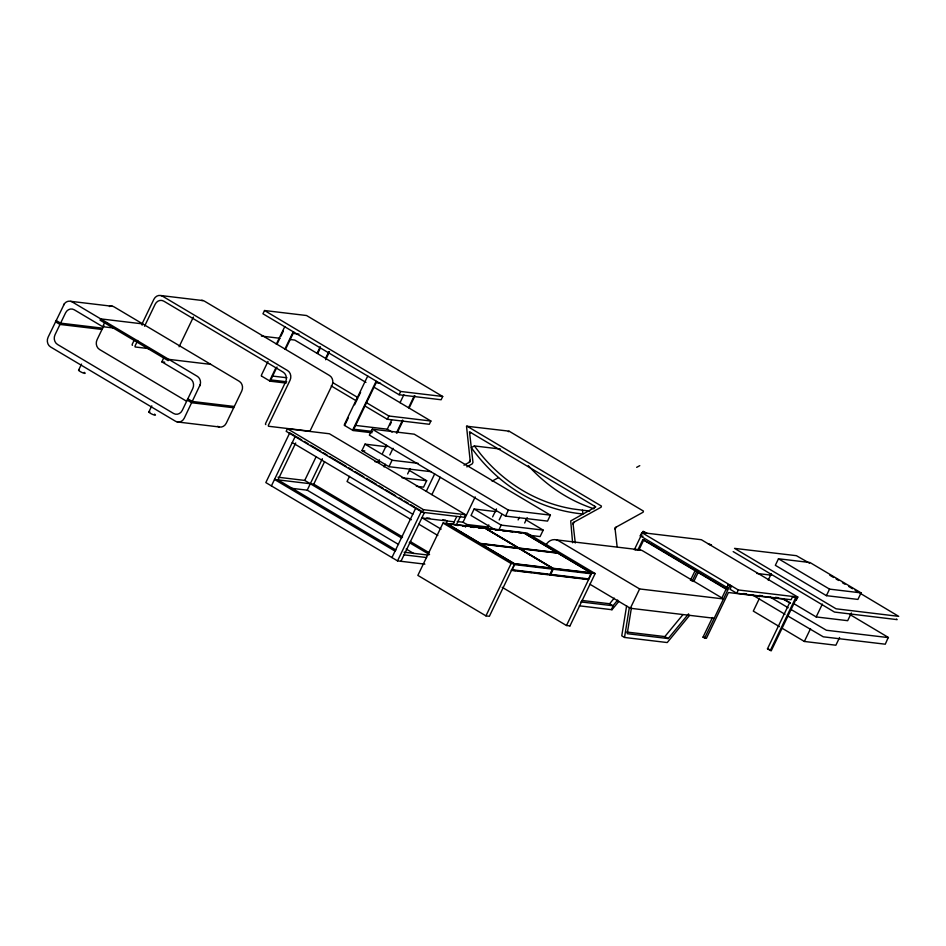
<?xml version="1.0" encoding="UTF-8"?>
<svg xmlns="http://www.w3.org/2000/svg" width="946" height="946" viewBox="0 0 946 946"><rect width="100%" height="100%" fill="white"/><g stroke="black" fill="none" stroke-linecap="round" stroke-linejoin="round"><path stroke-width="1.42" d="M626.619 605.842L621.759 635.818L624.514 637.45L667.237 642.547L689.669 615.29M624.514 637.45L629.374 607.474M631.431 607.758L627.233 633.69L668.183 638.574L688.57 613.871M617.679 600.071L612.984 605.759L611.979 609.721L579.271 605.818M581.825 600.438L609.614 603.749L612.984 605.759L611.979 609.721L618.873 601.372M508.298 431.683L509.255 431.27L643.434 511.088L643.138 512.2L614.959 527.773L617.111 546.552M199.724 386.039L200.339 384.265A7.261 6.374 -83.2 0 0 197.241 376.283L72.251 301.963A7.261 6.374 -83.2 0 0 64.553 303.524L63.559 305.085M78.589 370.182L81.533 364.068M163.693 357.99L161.837 361.857L190.3 378.778A7.261 6.374 -83.2 0 1 192.783 388.534L182.271 410.363A7.261 6.374 -83.2 0 1 173.591 413.485L57.529 344.474A7.261 6.374 -83.2 0 1 55.045 334.718L65.546 312.89A7.261 6.374 -83.2 0 1 74.237 309.768L102.688 326.689L104.545 322.823L107.442 323.177M103.859 325.601L97.06 339.732A7.261 6.374 -83.2 0 0 99.543 349.488L186.587 401.246M134.285 339.992L132.393 343.93A1.454 0.65 -59.3 0 0 132.464 345.302M141.865 324.253L153.867 299.326A7.261 6.374 -83.2 0 1 162.546 296.204L287.537 370.525A7.261 6.374 -83.2 0 1 290.032 380.28L268.558 424.896A1.454 0.65 -59.3 0 0 268.629 426.268L309.259 431.116A1.454 0.65 -59.3 0 0 310.572 429.91L332.034 385.294A7.261 6.374 -83.2 0 0 329.551 375.538L204.561 301.218A7.261 6.374 -83.2 0 0 201.356 300.414M142.089 325.188L142.716 323.899L100.702 318.885L100.087 320.174L168.163 360.651L168.778 359.362L210.792 364.376M137.714 340.454L135.231 345.621A1.454 0.65 -59.3 0 0 135.302 346.993L149.811 348.719M144.561 326.24L155.132 304.281A7.261 6.374 -83.2 0 1 163.812 301.159L283.126 372.109A7.261 6.374 -83.2 0 1 285.621 381.865L265.72 423.205A1.454 0.65 -59.3 0 0 265.791 424.577M179.101 346.756L193.41 317.04M148.865 411.971L151.798 405.858M264.525 310.513L262.953 313.776L399.106 394.742L441.12 399.756L442.693 396.48L306.528 315.515L264.525 310.513L400.678 391.467L442.693 396.48M267.99 361.478L261.604 374.758A1.454 0.65 -59.3 0 0 261.664 376.13M276.303 344.202L283.977 328.262A1.454 0.65 -59.3 0 1 285.278 327.056M276.977 344.332L279.531 338.999M280.82 336.338L283.386 331.005M275.865 367.864L270.107 379.819A1.454 0.65 -59.3 0 0 270.178 381.191L286.118 383.095M284.817 349.263L292.48 333.323A1.454 0.65 -59.3 0 1 293.792 332.117M277.012 366.989L270.793 379.902L286.733 381.806M285.479 349.381L293.177 333.406L298.971 334.104M317.064 353.331L320.268 346.674M317.773 353.366L320.327 348.057M287.407 428.751L286.165 431.317L422.33 512.283L464.332 517.296L465.574 514.719L329.409 433.765L287.407 428.751L423.572 509.705L465.574 514.719M325.566 358.392L328.77 351.735M325.649 359.752L329.48 351.782M271.407 485.901L295.365 436.13L289.772 432.819L265.826 482.578L397.521 560.883L424.884 564.147M295.708 442.988L277.958 479.87L395.948 550.028M277.994 477.222L304.73 480.414L316.141 456.705M290.327 488.16L307.214 490.17L322.361 458.704M395.038 551.128L274.506 479.456L313.765 484.139L324.537 461.754M345.266 424.175L348.376 417.718M354.596 404.805L358.026 397.663L332.791 382.645M358.676 396.327L360.592 392.33M349.523 476.346L347.052 481.502L411.344 519.732M430.998 471.687L388.983 466.685L361.928 450.592L365.026 444.147L386.748 446.749M372.239 429.165L369.366 435.136L505.531 516.09L547.533 521.104L550.406 515.132L414.253 434.179L372.239 429.165L508.404 510.119L550.406 515.132M387.304 419.267L388.877 416.004L430.891 421.017L429.318 424.281L387.304 419.267L364.967 405.988M399.106 394.742L400.678 391.467M355.412 425.393L387.281 429.188L391.632 420.154M400.04 402.677L403.883 394.683M389.882 425.286L391.159 422.625M378.152 462.511L379.429 459.851M382.633 453.193L386.476 445.211M396.409 432.961L402.629 420.048M408.554 407.738L414.324 395.747M397.119 433.008L402.866 421.053M409.263 407.761L415.022 395.806M384.064 466.922L385.341 464.261M389.835 454.943L393.028 448.298M388.983 466.685L392.082 460.241L418.156 463.351M407.62 473.958L410.174 468.637M409.441 470.469L426.658 480.71L423.56 487.143L416.311 486.279M391.94 557.561L415.885 507.801L421.467 511.112L397.521 560.883M426.327 491.258L434.652 473.958M422.33 512.283L423.572 509.705M431.908 494.581L440.233 477.281M400.962 561.297L424.293 512.815M569.941 625.945L595.152 573.56L527.064 533.071L443.047 523.055L417.86 575.393L485.937 615.87L489.378 616.284L514.577 563.946L446.488 523.457M446.063 523.777L447.328 521.14M452.909 524.462L456.658 516.682M456.315 524.971L460.726 515.807M457.237 521.518L463.032 522.216L475.199 496.922M465.444 527.052L466.685 524.474L488.42 527.064M495.858 511.609L474.123 509.019L471.025 515.464L494.391 529.358M486.871 528.861L488.786 524.876M492.63 516.883L496.473 508.901M499.192 519.969L501.747 514.648M498.708 530.257L501.191 525.113L543.193 530.127L540.095 536.559L529.961 535.353M505.531 516.09L508.404 510.119M518.101 519.933L519.378 517.261M524.663 523.008L527.218 517.687M485.937 615.87L511.124 563.532L595.152 573.56M550.04 574.979L553.138 568.546L485.062 528.069M566.512 625.483L591.699 573.146L523.623 532.669M728.385 588.282L640.265 535.885L641.837 532.61L701.353 539.717L797.809 597.068L796.236 600.332M634.328 549.744L643.138 531.416L646.981 533.225M637.793 550.123L642.831 539.646L649.417 543.087M638.798 550.241L643.836 539.776M589.866 584.214L630.332 608.266L639.626 588.944L723.655 598.972L642.724 550.856A10.891 9.555 -83.2 0 0 635.44 550.17M690.426 580.336L695.464 569.87M692.058 581.305L697.096 570.84M693.808 581.518L698.219 572.354M782.969 598.617L790.525 603.11L782.815 599.007L728.444 592.515L706.402 638.313L704.652 638.112L703.02 637.143L712.468 617.513M721.916 597.884L728.207 584.794L729.957 585.006M704.652 638.112L729.839 585.763L731.589 585.976L730.016 589.252L736.721 593.237L791.093 599.717L792.665 596.453L796.508 598.25L771.321 650.6L770.316 650.481L767.478 648.79L789.52 602.992M736.721 593.237L738.294 589.961L797.809 597.068M759.484 598.25L753.3 611.104L779.457 626.654M768.199 580.146L771.297 573.714M778.487 558.767L775.342 565.306L826.402 595.661L857.916 599.421L861.061 592.882L810.001 562.527L778.487 558.767L829.547 589.122L861.061 592.882M770.316 650.481L795.503 598.132M781.94 628.132L804.36 641.459L810.545 628.617M793.753 603.595L816.173 616.934L822.358 604.08M826.402 595.661L829.547 589.122M839.575 637.509L835.874 645.219L804.36 641.459M851.388 612.973L847.675 620.682L816.173 616.934M787.545 615.811L823.268 636.812L885.267 644.202L888.306 637.403L849.91 614.533M609.614 603.749L614.25 598.132M626.808 632.046L664.837 636.587L682.894 614.687M888.471 637.616L826.414 630.261L790.69 609.271M469.121 462.358L470.127 460.288M574.104 522.109L573.11 524.19M616.118 527.123L615.125 529.204M594.62 507.529L594.667 506.216M463.978 465.207L470.28 461.719L466.508 426.197L508.972 431.14M466.816 466.886L472.255 463.836L472.965 462.369L469.488 431.79L595.791 506.89L570.71 520.939L572.602 542.756M492.097 481.147L498.53 477.588M474.395 445.944L471.309 447.6A188.55 165.597 -83.2 0 0 582.949 513.974L582.464 510.201L572.708 508.924A184.86 162.357 -83.2 0 1 480.769 454.257L474.395 445.944L500.469 449.054M636.67 467.336L639.768 465.669M733.174 551.601L834.478 612.062L897.127 619.63L896.501 619.086M160.997 295.566L203.012 300.58M70.69 301.325L112.704 306.338M261.403 336.078L280.241 338.325M290.375 339.531L294.726 340.052L365.96 382.409M102.688 326.689L114.277 328.073M102.617 328.167L60.615 323.154L56.145 320.505M102.002 329.456L59.988 324.443L55.518 321.794M380.505 383.26L376.153 382.74L353.78 429.236L372.606 431.482M161.837 361.857L164.734 362.2M272.424 376.047L286.91 377.773M234.312 406.473L192.31 401.459L187.84 398.81M233.697 407.761L191.683 402.748L187.213 400.087M371.991 432.771L353.154 430.525A1.454 0.65 -59.3 0 1 353.095 429.153L375.467 382.657A1.454 0.65 -59.3 0 1 376.768 381.451M177.127 421.928L219.141 426.942M361.928 450.592L364.825 450.935M374.971 461.683L379.311 462.204M402.026 477.765L426.658 480.71M582.464 510.201L589.713 511.065M708.057 543.702L711.439 544.884L709.689 544.671M640.265 535.885L643.02 536.216M426.812 517.888L429.709 518.242M442.752 519.792L445.649 520.134M421.821 517.97L454.175 521.825M446.524 524.143L449.445 524.498M455.263 525.184L458.183 525.538M462.547 526.059L465.467 526.402M471.297 527.099L474.206 527.454M478.57 527.974L481.49 528.317M486.551 528.92L489.46 529.275M495.29 529.961L498.199 530.316M502.574 530.836L505.483 531.179M509.859 531.699L512.767 532.054M518.597 532.752L521.506 533.095M556.378 539.87L640.407 549.898M756.8 573.442L771.475 575.192M480.533 543.702L557.667 552.902M404.108 552.204L428.03 555.054M743.532 593.544L746.429 593.887M759.461 595.448L762.358 595.791M775.389 597.352L778.286 597.695M404.06 554.853L426.575 557.537M511.266 570.095L515.629 570.615M518.55 570.958L531.652 572.519M534.573 572.874L547.675 574.435M549.827 574.695L578.964 578.172M581.873 578.514L587.703 579.212M511.479 570.379L588.601 579.579M580.809 601.916L612.984 605.759M630.332 608.266L714.36 618.294M703.02 637.143L704.77 637.344M767.478 648.79L768.483 648.909M569.953 625.897L566.488 625.531L502.196 587.3M466.957 426.126L601.42 506.075L601.124 507.186L572.945 522.76L575.274 542.992M470.6 432.452L469.654 433.221M809.563 563.201L796.378 555.68L734.545 548.373L836.051 608.798L898.7 616.354L860.151 593.272M829.796 575.227L833.592 577.474M836.122 578.987L838.653 580.489M842.448 582.736L844.967 584.25M848.763 586.496L852.559 588.755M855.089 590.257L857.62 591.758M793.67 596.571L796.508 598.25M770.458 597.233L788.16 607.758M752.141 594.762L785.014 614.309M643.138 531.416L645.976 533.106M641.837 532.61L738.294 589.961M728.207 584.794L729.839 585.763M650.541 543.749L693.962 569.575M696.493 571.077L725.617 588.4M642.831 539.646L727.167 589.796M373.54 386.914L430.891 421.017M366.54 402.724L388.877 416.004M331.206 385.921L356.453 400.927M769.429 649.476L771.321 650.6M387.281 429.188L392.141 432.086M525.976 519.886L543.193 530.127M639.626 588.944L558.708 540.828A10.891 9.555 -83.2 0 0 545.676 545.511M261.51 376.059L270.024 381.12M344.486 425.404L353 430.465M365.026 444.147L392.082 460.241M474.123 509.019L501.191 525.113M664.837 636.587L668.183 638.574M463.032 522.216L471.605 527.395M443.047 523.055L511.124 563.532M296.63 436.886L301.703 439.902M304.245 441.415L308.041 443.674M310.584 445.188L320.729 451.218M323.272 452.732L327.08 454.991M329.61 456.504L346.106 466.307M348.648 467.821L352.456 470.079M354.987 471.593L363.867 476.867M366.409 478.38L376.555 484.411M379.098 485.925L382.905 488.183M385.436 489.697L395.582 495.728M399.389 497.986L401.932 499.5M404.462 501.013L408.27 503.272M410.812 504.774L414.62 507.044M64.328 303.879L48.104 337.214A7.261 6.374 -83.2 0 0 50.587 346.969L175.578 421.289A7.261 6.374 -83.2 0 0 184.269 418.167L200.197 384.667M422.271 517.947L441.108 529.145M292.255 442.574L412.787 514.234M418.912 524.226L437.821 535.471M313.765 484.139L402.57 536.95M410.186 541.479L429.212 552.783M304.73 480.414L401.66 538.049M409.275 542.566L429.579 554.64M307.214 490.17L398.562 544.482M406.177 549.011L413.792 553.54M344.651 425.464A1.454 0.65 -59.3 0 1 344.581 424.092L366.953 377.608A1.454 0.65 -59.3 0 1 368.266 376.402M593.958 508.806A184.86 162.357 -83.2 0 1 528.306 465.68M217.592 426.303A7.261 6.374 -83.2 0 0 226.271 423.181L241.738 391.053A7.261 6.374 -83.2 0 0 239.255 381.297L114.253 306.977A7.261 6.374 -83.2 0 0 109.405 306.516M154.529 414.135A3.63 0.627 25.7 0 1 154.387 415.058A3.63 0.627 25.7 0 1 149.752 412.882A3.63 0.627 25.7 0 1 149.882 411.959M84.253 372.357A3.63 0.627 25.7 0 1 84.324 373.327A3.63 0.627 25.7 0 1 79.913 371.376A3.63 0.627 25.7 0 1 79.074 370.063M514.612 564.62L512.129 569.776L550.004 574.293L552.488 569.149L514.612 564.62M553.174 569.232L550.69 574.376L588.566 578.905L591.049 573.749L553.174 569.232M485.274 528.353L447.399 523.836L480.32 543.406L518.195 547.935L485.274 528.353M523.836 532.953L485.96 528.436L518.881 548.018L556.756 552.535L523.836 532.953M519.307 548.597L481.431 544.068L514.364 563.65L552.239 568.168L519.307 548.597M557.88 553.197L520.004 548.68L552.925 568.25L590.801 572.768L557.88 553.197"/></g></svg>
